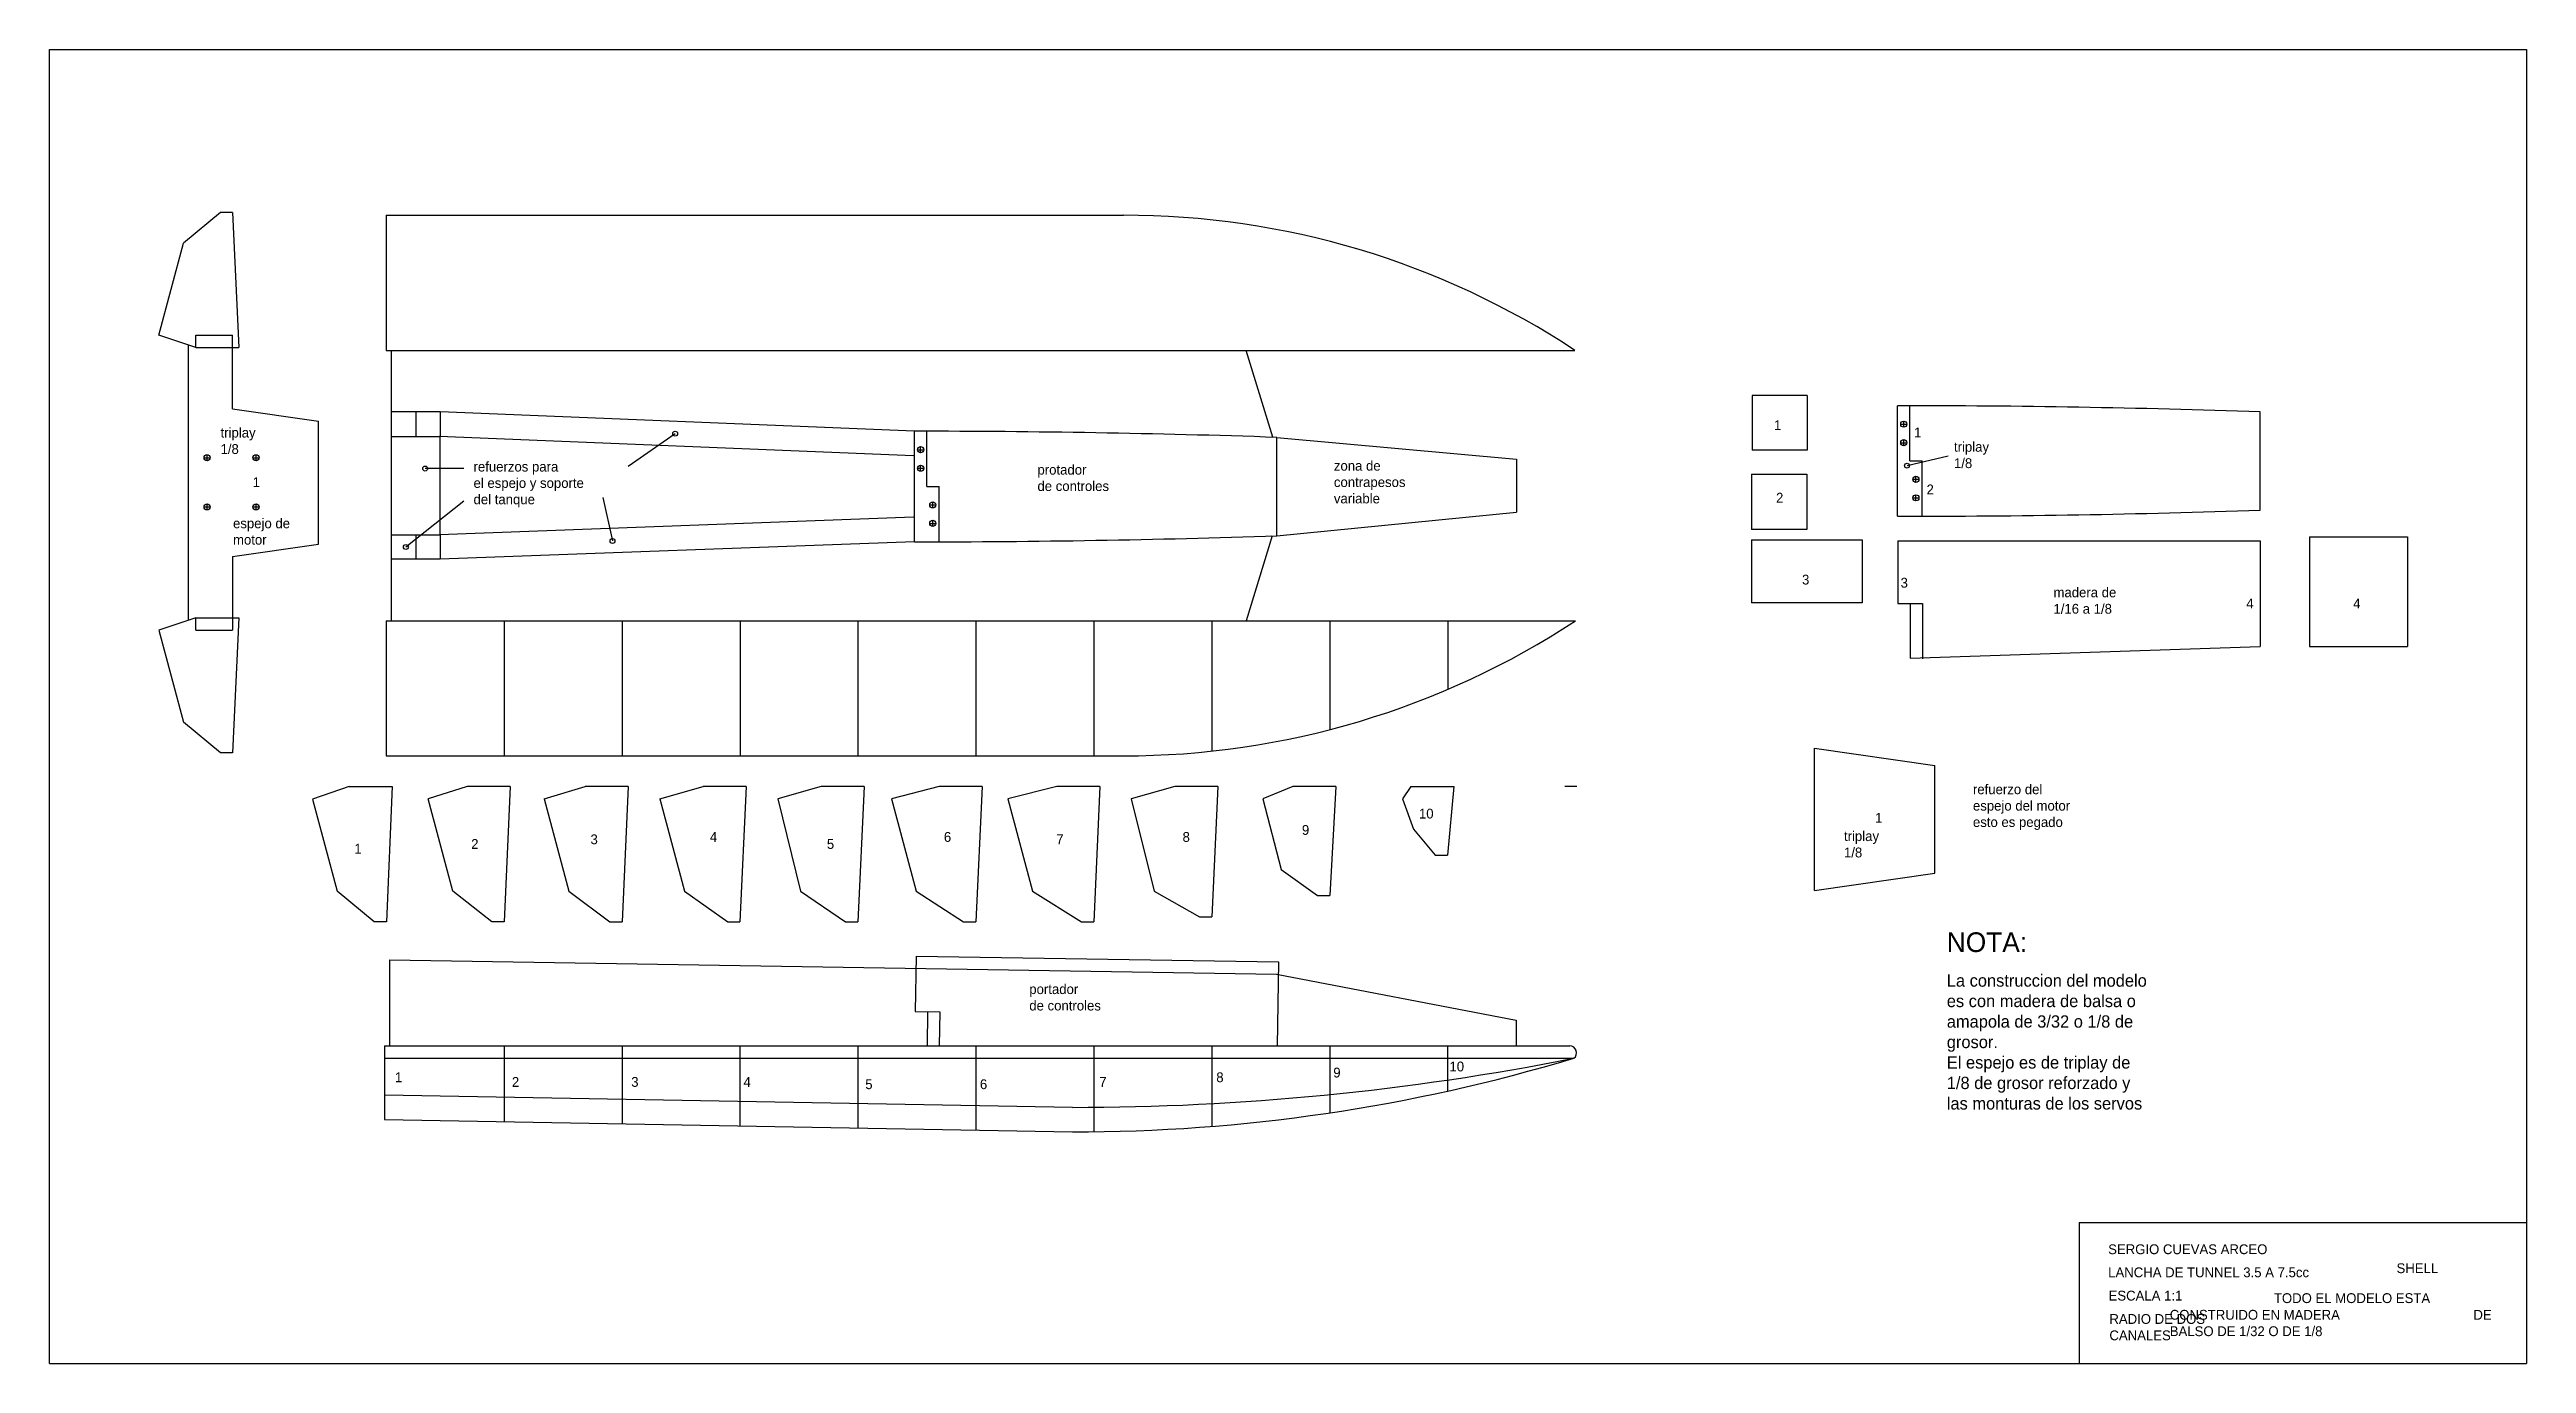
# Model space of a CAD drawing. Extents: x -24.4 to 26, y -19.2 to 7.5.
import ezdxf

# ---------------------------------------------------------------- set-up
doc = ezdxf.new("R2010")
doc.units = 0
doc.header["$MEASUREMENT"] = 0
doc.layers.get('0').update_dxf_attribs({"linetype": 'CONTINUOUS'})

msp = doc.modelspace()

# ---------------------------------------------------------------- linework, layer by layer
for p, q in [((-24.38, -19.228), (-24.38, 7.51)), ((-24.38, 7.51), (26.022, 7.51)), ((26.022, 7.51), (26.022, -19.228)), ((-20.904, 4.195), (-21.654, 3.57)), ((-20.654, 4.195), (-20.904, 4.195)), ((-20.654, 4.195), (-20.529, 1.445)), ((-17.529, 4.136), (-2.529, 4.136)), ((-17.529, 4.136), (-17.529, 1.386)), ((-22.154, 1.695), (-21.654, 3.57)), ((-21.404, 1.445), (-22.154, 1.695)), ((-21.404, 1.695), (-20.654, 1.695)), ((-21.404, 1.445), (-21.404, 1.695)), ((-20.654, 0.195), (-20.654, 1.695)), ((-21.554, -4.105), (-21.554, 1.495)), ((-21.404, 1.445), (-20.654, 1.445)), ((-20.654, 1.445), (-20.529, 1.445)), ((-17.529, 1.386), (6.66, 1.386)), ((-17.429, 1.386), (-17.429, -4.114)), ((0.514, -0.38), (-0.029, 1.386)), ((-20.654, 0.195), (-18.904, -0.055)), ((-16.429, 0.136), (-17.429, 0.136)), ((-16.929, 0.136), (-16.929, -0.364)), ((-16.429, 0.136), (-16.429, -0.364)), ((-6.779, -0.258), (-16.429, 0.136)), ((10.264, 0.471), (10.264, -0.643)), ((11.386, 0.471), (10.264, 0.471)), ((11.386, 0.471), (11.386, -0.643)), ((13.226, -1.988), (13.226, 0.262)), ((13.476, -0.862), (13.476, 0.262)), ((13.726, 0.261), (13.726, 0.262)), ((20.601, -1.863), (20.601, 0.137)), ((-18.904, -2.555), (-18.904, -0.055)), ((-17.429, -0.364), (-16.429, -0.364)), ((-6.8, -0.758), (-16.45, -0.363)), ((-16.429, -2.364), (-16.429, -0.364)), ((-12.607, -0.969), (-11.649, -0.306)), ((-6.779, -2.508), (-6.779, -0.258)), ((-6.529, -1.382), (-6.529, -0.258)), ((-6.279, -0.259), (-6.279, -0.258)), ((0.596, -2.383), (0.596, -0.383)), ((0.596, -0.383), (5.472, -0.828)), ((13.289, -0.114), (13.414, -0.114)), ((13.289, -0.491), (13.414, -0.491)), ((13.352, -0.176), (13.352, -0.051)), ((13.352, -0.553), (13.352, -0.428)), ((-21.235, -0.798), (-21.11, -0.798)), ((-21.173, -0.86), (-21.173, -0.735)), ((-20.241, -0.798), (-20.116, -0.798)), ((-20.178, -0.86), (-20.178, -0.735)), ((-6.716, -0.634), (-6.591, -0.634)), ((-6.654, -0.696), (-6.654, -0.571)), ((-6.654, -1.073), (-6.654, -0.948)), ((5.472, -0.828), (5.472, -1.905)), ((11.386, -0.643), (10.264, -0.643)), ((14.258, -0.762), (13.418, -0.959)), ((13.476, -0.862), (13.726, -0.861)), ((13.726, -1.988), (13.726, -0.861)), ((-15.949, -1.018), (-16.735, -1.018)), ((-6.716, -1.011), (-6.591, -1.011)), ((-6.529, -1.382), (-6.279, -1.381)), ((-6.279, -2.508), (-6.279, -1.381)), ((10.252, -1.134), (10.252, -2.259)), ((10.252, -1.134), (11.379, -1.134)), ((11.379, -1.134), (11.379, -2.259)), ((13.535, -1.236), (13.66, -1.236)), ((13.598, -1.299), (13.598, -1.174)), ((-21.235, -1.797), (-21.11, -1.797)), ((-21.173, -1.86), (-21.173, -1.735)), ((-20.241, -1.797), (-20.116, -1.797)), ((-20.178, -1.86), (-20.178, -1.735)), ((-15.949, -1.681), (-17.128, -2.614)), ((-6.798, -2.008), (-16.448, -2.364)), ((-13.123, -1.607), (-12.926, -2.491)), ((-6.47, -1.756), (-6.345, -1.756)), ((-6.407, -1.819), (-6.407, -1.694)), ((0.596, -2.383), (5.472, -1.905)), ((13.476, -1.988), (13.476, -1.988)), ((13.535, -1.613), (13.66, -1.613)), ((13.598, -1.676), (13.598, -1.551)), ((-17.429, -2.364), (-16.429, -2.364)), ((-16.929, -2.364), (-16.929, -2.864)), ((-16.429, -2.364), (-16.429, -2.864)), ((-6.779, -2.508), (-16.429, -2.864)), ((-6.529, -2.508), (-6.529, -2.508)), ((-6.47, -2.133), (-6.345, -2.133)), ((-6.407, -2.196), (-6.407, -2.071)), ((0.502, -2.386), (-0.029, -4.114)), ((11.379, -2.259), (10.252, -2.259)), ((10.256, -2.47), (10.256, -3.752)), ((10.256, -2.47), (12.506, -2.47)), ((12.506, -2.47), (12.506, -3.752)), ((13.23, -2.485), (13.23, -3.761)), ((13.23, -2.485), (20.605, -2.485)), ((20.605, -2.485), (20.605, -4.636)), ((21.605, -2.41), (21.605, -4.636)), ((21.605, -2.41), (23.605, -2.41)), ((23.605, -2.41), (23.605, -4.636)), ((-20.654, -2.805), (-18.904, -2.555)), ((-20.654, -2.805), (-20.654, -4.305)), ((-16.429, -2.864), (-17.429, -2.864)), ((12.506, -3.752), (10.256, -3.752)), ((13.23, -3.761), (13.73, -3.761)), ((13.48, -3.761), (13.48, -4.875)), ((13.73, -3.761), (13.73, -4.886)), ((-21.404, -4.055), (-22.154, -4.305)), ((-22.154, -4.305), (-21.654, -6.18)), ((-21.404, -4.305), (-21.404, -4.055)), ((-21.404, -4.055), (-20.654, -4.055)), ((-21.404, -4.305), (-20.654, -4.305)), ((-20.529, -4.055), (-20.654, -6.805)), ((-20.654, -4.055), (-20.529, -4.055)), ((-17.529, -4.114), (-17.529, -6.864)), ((-17.529, -4.114), (6.673, -4.114)), ((-15.129, -4.114), (-15.129, -6.864)), ((-12.729, -4.114), (-12.729, -6.864)), ((-12.729, -4.114), (-12.729, -6.864)), ((-10.329, -4.114), (-10.329, -6.864)), ((-10.329, -4.114), (-10.329, -6.864)), ((-7.929, -4.114), (-7.929, -6.864)), ((-7.929, -4.114), (-7.929, -6.864)), ((-5.529, -4.114), (-5.529, -6.864)), ((-5.529, -4.114), (-5.529, -6.864)), ((-3.129, -4.114), (-3.129, -6.864)), ((-3.129, -4.114), (-3.129, -6.864)), ((-0.729, -4.114), (-0.729, -6.767)), ((1.671, -4.114), (1.671, -6.33)), ((4.071, -4.114), (4.071, -5.511)), ((13.48, -4.875), (20.605, -4.636)), ((21.605, -4.636), (23.605, -4.636)), ((-20.904, -6.805), (-21.654, -6.18)), ((-20.654, -6.805), (-20.904, -6.805)), ((-17.529, -6.864), (-2.529, -6.864)), ((11.536, -6.707), (13.986, -7.057)), ((11.536, -9.604), (11.536, -6.707)), ((-18.28, -7.49), (-19.03, -7.742)), ((-18.28, -7.49), (-17.405, -7.489)), ((-17.405, -7.489), (-17.525, -10.239)), ((-15.88, -7.489), (-16.672, -7.739)), ((-15.005, -7.489), (-15.88, -7.489)), ((-15.005, -7.489), (-15.13, -10.239)), ((-14.316, -7.739), (-13.48, -7.489)), ((-12.98, -7.489), (-13.48, -7.489)), ((-12.605, -7.489), (-12.98, -7.489)), ((-12.605, -7.489), (-12.73, -10.239)), ((-11.958, -7.739), (-11.08, -7.489)), ((-10.205, -7.489), (-11.08, -7.489)), ((-10.205, -7.489), (-10.33, -10.239)), ((-8.68, -7.489), (-9.558, -7.739)), ((-7.805, -7.489), (-8.68, -7.489)), ((-7.805, -7.489), (-7.93, -10.239)), ((-6.28, -7.489), (-7.245, -7.739)), ((-5.405, -7.489), (-6.28, -7.489)), ((-5.405, -7.489), (-5.53, -10.239)), ((-3.88, -7.489), (-4.878, -7.739)), ((-3.005, -7.489), (-3.88, -7.489)), ((-3.005, -7.489), (-3.13, -10.239)), ((-1.48, -7.489), (-2.367, -7.739)), ((-0.605, -7.489), (-1.48, -7.489)), ((-0.605, -7.489), (-0.73, -10.142)), ((0.92, -7.489), (0.308, -7.739)), ((1.795, -7.489), (0.92, -7.489)), ((1.795, -7.489), (1.67, -9.705)), ((3.32, -7.489), (3.151, -7.739)), ((3.32, -7.489), (4.195, -7.489)), ((4.195, -7.489), (4.07, -8.886)), ((6.702, -7.489), (6.452, -7.489)), ((13.986, -9.254), (13.986, -7.057)), ((-19.03, -7.742), (-18.526, -9.616)), ((-16.172, -9.614), (-16.672, -7.739)), ((-14.316, -7.739), (-13.816, -9.614)), ((-11.958, -7.739), (-11.459, -9.614)), ((-9.558, -7.739), (-9.102, -9.614)), ((-7.245, -7.739), (-6.745, -9.614)), ((-4.878, -7.739), (-4.378, -9.614)), ((-2.367, -7.739), (-1.904, -9.614)), ((0.308, -7.739), (0.681, -9.176)), ((3.151, -7.739), (3.374, -8.358)), ((3.374, -8.358), (3.817, -8.886)), ((3.817, -8.886), (4.07, -8.886)), ((0.681, -9.176), (1.42, -9.705)), ((11.536, -9.604), (13.986, -9.254)), ((-17.775, -10.239), (-18.526, -9.616)), ((-15.38, -10.239), (-16.172, -9.614)), ((-13.816, -9.614), (-12.98, -10.239)), ((-11.459, -9.614), (-10.58, -10.239)), ((-9.102, -9.614), (-8.18, -10.239)), ((-6.745, -9.614), (-5.78, -10.239)), ((-4.378, -9.614), (-3.38, -10.239)), ((-1.904, -9.614), (-0.98, -10.142)), ((1.42, -9.705), (1.67, -9.705)), ((-17.525, -10.239), (-17.775, -10.239)), ((-15.13, -10.239), (-15.38, -10.239)), ((-12.98, -10.239), (-12.73, -10.239)), ((-10.58, -10.239), (-10.33, -10.239)), ((-8.18, -10.239), (-7.93, -10.239)), ((-5.78, -10.239), (-5.53, -10.239)), ((-3.38, -10.239), (-3.13, -10.239)), ((-0.98, -10.142), (-0.73, -10.142)), ((-17.465, -11.016), (-17.465, -12.766)), ((-17.465, -11.016), (0.59, -11.305)), ((-6.745, -10.938), (-6.763, -12.063)), ((-6.745, -10.938), (0.629, -11.055)), ((0.629, -11.055), (0.602, -12.766)), ((0.59, -11.305), (5.461, -12.244)), ((-6.763, -12.063), (-6.263, -12.071)), ((-6.513, -12.067), (-6.524, -12.766)), ((-6.263, -12.071), (-6.274, -12.766)), ((5.461, -12.244), (5.461, -12.766)), ((-17.565, -12.766), (6.556, -12.766)), ((-17.565, -12.766), (-17.565, -13.016)), ((-17.565, -12.766), (-17.565, -14.264)), ((-17.565, -13.016), (6.638, -13.016)), ((-15.13, -12.766), (-15.13, -14.308)), ((-12.73, -12.766), (-12.73, -14.351)), ((-10.33, -12.766), (-10.33, -14.394)), ((-7.93, -12.766), (-7.93, -14.438)), ((-5.53, -12.766), (-5.53, -14.481)), ((-3.13, -12.766), (-3.13, -14.514)), ((-0.73, -12.766), (-0.73, -14.404)), ((1.67, -12.766), (1.67, -14.129)), ((4.07, -12.766), (4.07, -13.685)), ((-17.565, -13.765), (-3.565, -14.016)), ((-17.565, -14.264), (-3.565, -14.516)), ((16.918, -16.358), (26.022, -16.358)), ((16.918, -16.358), (16.918, -19.228)), ((-24.38, -19.228), (26.022, -19.228))]:
    msp.add_line(p, q)
for centre, radius in [((-11.649, -0.306), 0.05), ((13.352, -0.114), 0.0625), ((13.352, -0.491), 0.0625), ((-21.173, -0.798), 0.0625), ((-20.178, -0.798), 0.0625), ((-16.735, -1.018), 0.05), ((-6.654, -0.634), 0.0625), ((-6.654, -1.011), 0.0625), ((13.418, -0.959), 0.05), ((13.598, -1.236), 0.0625), ((-21.173, -1.797), 0.0625), ((-20.178, -1.797), 0.0625), ((-6.407, -1.756), 0.0625), ((13.598, -1.613), 0.0625), ((-12.926, -2.491), 0.05), ((-6.407, -2.133), 0.0625), ((-17.128, -2.614), 0.05)]:
    msp.add_circle(centre, radius)
for centre, radius, start, end in [((-2.499, -12.493), 16.63, 56.5773, 90.1031), ((13.111, -224.124), 224.386, 88.08722, 89.97074), ((-6.894, -224.644), 224.386, 88.08722, 89.97074), ((13.34, 208.91), 210.898, 269.96903, 271.97302), ((-6.665, 208.39), 210.898, 269.96903, 271.97302), ((-2.525, 9.895), 16.759, 269.9849, 303.2897), ((-3.552, 20.845), 35.361, 269.9791, 286.7482), ((-3.559, 38.467), 52.484, 269.9931, 281.2026), ((6.555, -12.905), 0.139, 306.7109, 89.5834)]:
    msp.add_arc(centre, radius, start, end)

# ---------------------------------------------------------------- texts
for s, height, p in [('triplay ', 0.2, (-20.9, -0.386)), ('1', 0.2, (10.71, -0.234)), ('1', 0.2, (13.562, -0.382)), ('triplay', 0.2, (14.373, -0.675)), ('1/8', 0.2, (-20.9, -0.72)), ('refuerzos para', 0.2, (-15.752, -1.078)), ('protador', 0.2, (-4.277, -1.141)), ('zona de ', 0.2, (1.755, -1.06)), ('1/8', 0.2, (14.373, -1.008)), ('1', 0.2, (-20.247, -1.395)), ('el espejo y soporte', 0.2, (-15.752, -1.411)), ('de controles', 0.2, (-4.277, -1.474)), ('contrapesos', 0.2, (1.755, -1.393)), ('2', 0.2, (10.753, -1.711)), ('2', 0.2, (13.815, -1.542)), ('del tanque', 0.2, (-15.752, -1.744)), ('variable', 0.2, (1.755, -1.726)), ('espejo de', 0.2, (-20.646, -2.232)), ('motor', 0.2, (-20.646, -2.565)), ('3', 0.2, (11.281, -3.377)), ('3', 0.2, (13.287, -3.441)), ('madera de', 0.2, (16.398, -3.637)), ('1/16 a 1/8', 0.2, (16.398, -3.971)), ('4', 0.2, (20.321, -3.863)), ('4', 0.2, (22.497, -3.863)), ('refuerzo del', 0.2, (14.759, -7.644)), ('10', 0.2, (3.486, -8.139)), ('1', 0.2, (12.768, -8.225)), ('espejo del motor', 0.2, (14.759, -7.978)), ('2', 0.2, (-15.8, -8.757)), ('3', 0.2, (-13.372, -8.662)), ('4', 0.2, (-10.943, -8.614)), ('5', 0.2, (-8.562, -8.757)), ('6', 0.2, (-6.181, -8.614)), ('7', 0.2, (-3.895, -8.662)), ('8', 0.2, (-1.324, -8.614)), ('9', 0.2, (1.105, -8.472)), ('triplay', 0.2, (12.135, -8.597)), ('esto es pegado', 0.2, (14.759, -8.311)), ('1/8', 0.2, (12.135, -8.93)), ('NOTA:', 0.4, (14.227, -10.855)), ('portador', 0.2, (-4.443, -11.711)), ('La construccion del modelo', 0.25, (14.227, -11.561)), ('de controles', 0.2, (-4.443, -12.045)), ('es con madera de balsa o', 0.25, (14.227, -11.977)), ('amapola de 3/32 o 1/8 de ', 0.25, (14.227, -12.394)), ('10', 0.2, (4.107, -13.285)), ('grosor.', 0.25, (14.227, -12.811)), ('El espejo es de triplay de', 0.25, (14.227, -13.227)), ('1', 0.2, (-17.353, -13.504)), ('2', 0.2, (-14.972, -13.599)), ('3', 0.2, (-12.543, -13.599)), ('4', 0.2, (-10.258, -13.599)), ('5', 0.2, (-7.781, -13.646)), ('6', 0.2, (-5.448, -13.646)), ('7', 0.2, (-3.019, -13.599)), ('8', 0.2, (-0.638, -13.504)), ('9', 0.2, (1.743, -13.408)), ('1/8 de grosor reforzado y', 0.25, (14.227, -13.644)), ('las monturas de los servos', 0.25, (14.227, -14.061)), ('SERGIO CUEVAS ARCEO', 0.2, (17.511, -17.004)), ('LANCHA DE TUNNEL 3.5 A 7.5cc', 0.2, (17.511, -17.474)), ('ESCALA 1:1', 0.2, (17.519, -17.948)), ('                 CONSTRUIDO EN MADERA ', 0.2, (17.501, -18.338)), ('TODO EL MODELO ESTA', 0.2, (20.883, -17.999)), ('DE', 0.2, (24.943, -18.338)), ('CANALES', 0.2, (17.536, -18.756)), ('RADIO DE DOS', 0.2, (17.536, -18.423)), ('                 BALSO DE 1/32 O DE 1/8', 0.2, (17.501, -18.672))]:
    msp.add_text(s, height=height).set_placement(p)
msp.add_text('1', height=0.2, rotation=0.1144).set_placement((-18.179, -8.854))
at = {"insert": (23.379, -17.19), "char_height": 0.2, "width": 0.3029, "attachment_point": 1}
msp.add_mtext('SHELL', dxfattribs=at)

doc.saveas('drawing.dxf')
